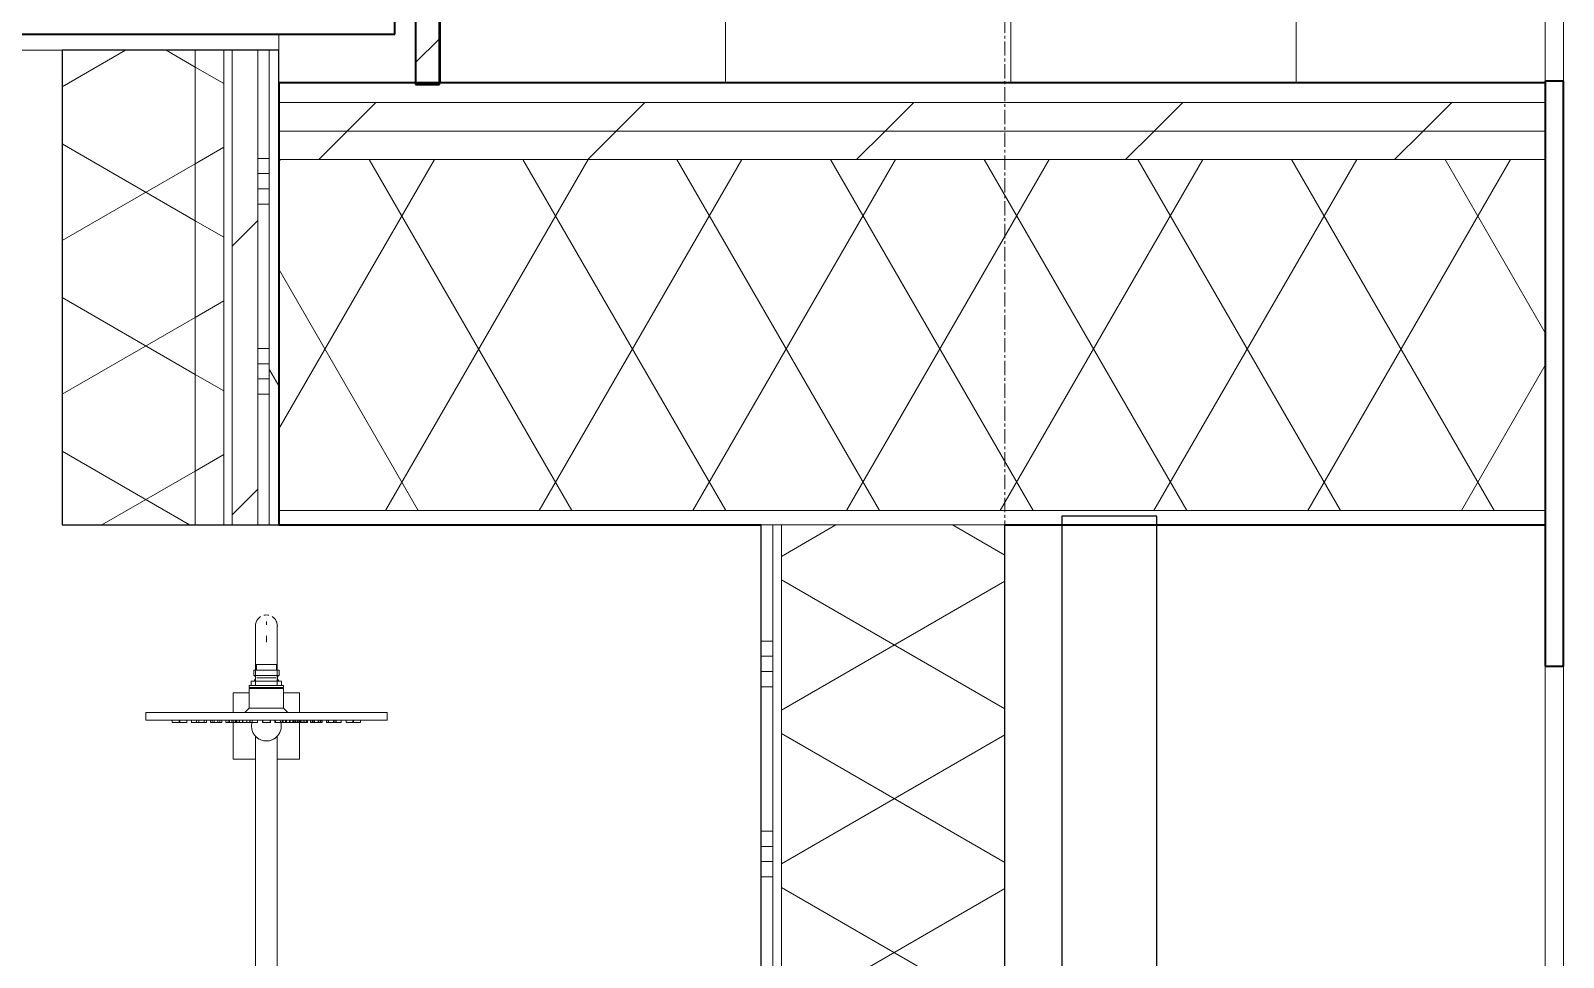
# Model space of a CAD drawing. Header units: millimetres. Extents: x -8546 to 211781, y -3000 to 31870.
# Drawn here: x 206341 to 207953, y 4870 to 5844 of the extents above; entities that cross this region are included whole.
import ezdxf

# ---------------------------------------------------------------- set-up
doc = ezdxf.new("R2010")
doc.units = ezdxf.units.MM
doc.linetypes.add('grid', pattern=[24, 15, -3, 3, -3])
for name, color, linetype, lineweight in [('A-ROOF', 132, 'Continuous', 9), ('A-ROOF-MCUT', 132, 'Continuous', 35), ('A-ROOF-OTLN', 132, 'Continuous', 9), ('A-ROOF-PATT', 132, 'Continuous', 35), ('A-WALL', 113, 'Continuous', 9), ('A-WALL-PATT', 111, 'Continuous', 25), ('I-WALL', 2, 'Continuous', 9), ('P-SANR-FIXT', 6, 'Continuous', 9), ('S-GRID', 1, 'Continuous', 9)]:
    doc.layers.add(name, color=color, linetype=linetype, lineweight=lineweight)
pattern_1 = [(45, (202236.33, 2150), (-141.4214, 141.4214), [])]
pattern_2 = [(150, (206601.66, 4461.91), (-70, -121.244), []), (210, (206601.66, 4461.91), (70, -121.244), [])]

# ---------------------------------------------------------------- blocks, each defined once
blk = doc.blocks.new('Plumbing_Fixtures-Grohe-Allure-Rainshower_Shower_System_Wall_Mounted-12-METRIC - Allure 27 469 000-445960-D-D')
at = {"layer": 'P-SANR-FIXT'}
for p, q in [((3717.2, 5219.6), (3717.2, 5222.8)), ((3717.2, 5201.3), (3717.2, 5208)), ((3705.7, 5177.8), (3717.2, 5177.8)), ((3705.7, 5176.7), (3705.7, 5155.7)), ((3706.8, 5177.8), (3706.8, 5171.8)), ((3717.2, 5177.8), (3728.7, 5177.8)), ((3727.7, 5171.8), (3727.7, 5177.8)), ((3728.7, 5155.7), (3728.7, 5176.7)), ((3701.2, 5160.2), (3701.2, 5156.2)), ((3717.2, 5160.2), (3701.2, 5160.2)), ((3703.9, 5171.3), (3703.9, 5166)), ((3717.2, 5166), (3703.9, 5166)), ((3705, 5160.2), (3704.3, 5160.2)), ((3717.2, 5171.8), (3706.8, 5171.8)), ((3717.2, 5163.7), (3707.3, 5163.7)), ((3717.2, 5163.7), (3712.7, 5163.7)), ((3727.7, 5171.8), (3717.2, 5171.8)), ((3730.5, 5166), (3717.2, 5166)), ((3727.2, 5163.7), (3717.2, 5163.7)), ((3733.2, 5160.2), (3717.2, 5160.2)), ((3730.2, 5160.2), (3729.5, 5160.2)), ((3730.5, 5166), (3730.5, 5171.3)), ((3733.2, 5156.2), (3733.2, 5160.2)), ((3699.2, 5148), (3682.2, 5148)), ((3682.2, 5148), (3682.2, 5127.2)), ((3699.2, 5155.7), (3699.2, 5153.7)), ((3717.2, 5155.7), (3699.2, 5155.7)), ((3717.2, 5153.7), (3699.2, 5153.7)), ((3699.2, 5152.6), (3699.2, 5131.8)), ((3717.2, 5152.6), (3699.2, 5152.6)), ((3703.6, 5153.7), (3701.2, 5153.7)), ((3735.2, 5155.7), (3717.2, 5155.7)), ((3735.2, 5153.7), (3717.2, 5153.7)), ((3735.2, 5152.6), (3717.2, 5152.6)), ((3724.1, 5155.7), (3721.8, 5155.7)), ((3733.2, 5153.7), (3730.9, 5153.7)), ((3735.2, 5153.7), (3735.2, 5155.7)), ((3735.2, 5131.8), (3735.2, 5152.6)), ((3752.2, 5148), (3735.2, 5148)), ((3752.2, 5127.2), (3752.2, 5148)), ((3590.4, 5127.2), (3590.4, 5119.2)), ((3593.4, 5127.2), (3841.1, 5127.2)), ((3699.2, 5131.8), (3694.6, 5127.2)), ((3717.2, 5131.8), (3699.2, 5131.8)), ((3735.2, 5131.8), (3717.2, 5131.8)), ((3739.8, 5127.2), (3735.2, 5131.8)), ((3844.1, 5119.2), (3844.1, 5127.2)), ((3841.1, 5119.2), (3593.4, 5119.2)), ((3618.2, 5119.2), (3618.2, 5116.6)), ((3618.2, 5116.6), (3626.2, 5116.6)), ((3618.2, 5116.6), (3626.2, 5116.6)), ((3625.4, 5119.2), (3625.4, 5116.6)), ((3625.4, 5119.2), (3625.4, 5116.6)), ((3625.4, 5116.6), (3633.4, 5116.6)), ((3625.4, 5116.6), (3633.4, 5116.6)), ((3625.4, 5116.6), (3633.4, 5116.6)), ((3625.4, 5116.6), (3633.4, 5116.6)), ((3626.2, 5116.6), (3626.2, 5119.2)), ((3633.4, 5116.6), (3633.4, 5119.2)), ((3633.4, 5116.6), (3633.4, 5119.2)), ((3638.3, 5119.2), (3638.3, 5116.6)), ((3638.3, 5116.6), (3646.3, 5116.6)), ((3638.3, 5116.6), (3646.3, 5116.6)), ((3643.8, 5119.2), (3643.8, 5116.6)), ((3643.8, 5116.6), (3651.8, 5116.6)), ((3643.8, 5116.6), (3651.8, 5116.6)), ((3643.9, 5119.2), (3643.9, 5116.6)), ((3643.9, 5116.6), (3651.9, 5116.6)), ((3643.9, 5116.6), (3651.9, 5116.6)), ((3646.1, 5119.2), (3646.1, 5116.6)), ((3646.1, 5119.2), (3646.1, 5116.6)), ((3646.1, 5116.6), (3654.1, 5116.6)), ((3646.1, 5116.6), (3654.1, 5116.6)), ((3646.1, 5116.6), (3654.1, 5116.6)), ((3646.1, 5116.6), (3654.1, 5116.6)), ((3646.3, 5116.6), (3646.3, 5119.2)), ((3651.8, 5116.6), (3651.8, 5119.2)), ((3651.9, 5116.6), (3651.9, 5119.2)), ((3654.1, 5116.6), (3654.1, 5119.2)), ((3654.1, 5116.6), (3654.1, 5119.2)), ((3658.3, 5119.2), (3658.3, 5116.6)), ((3658.3, 5116.6), (3666.3, 5116.6)), ((3658.3, 5116.6), (3666.3, 5116.6)), ((3660.1, 5119.2), (3660.1, 5116.6)), ((3660.1, 5116.6), (3668.1, 5116.6)), ((3660.1, 5116.6), (3668.1, 5116.6)), ((3660.2, 5119.2), (3660.2, 5116.6)), ((3660.2, 5116.6), (3668.2, 5116.6)), ((3660.2, 5116.6), (3668.2, 5116.6)), ((3662.3, 5119.2), (3662.3, 5116.6)), ((3662.3, 5116.6), (3670.3, 5116.6)), ((3662.3, 5116.6), (3670.3, 5116.6)), ((3662.4, 5119.2), (3662.4, 5116.6)), ((3662.4, 5116.6), (3670.4, 5116.6)), ((3662.4, 5116.6), (3670.4, 5116.6)), ((3666.3, 5116.6), (3666.3, 5119.2)), ((3668.1, 5116.6), (3668.1, 5119.2)), ((3668.2, 5116.6), (3668.2, 5119.2)), ((3670.3, 5116.6), (3670.3, 5119.2)), ((3670.4, 5116.6), (3670.4, 5119.2)), ((3674.4, 5119.2), (3674.4, 5116.6)), ((3674.4, 5119.2), (3674.4, 5116.6)), ((3674.4, 5116.6), (3682.4, 5116.6)), ((3674.4, 5116.6), (3682.4, 5116.6)), ((3674.4, 5116.6), (3682.4, 5116.6)), ((3674.4, 5116.6), (3682.4, 5116.6)), ((3676.9, 5119.2), (3676.9, 5116.6)), ((3676.9, 5116.6), (3684.9, 5116.6)), ((3676.9, 5116.6), (3684.9, 5116.6)), ((3677.1, 5119.2), (3677.1, 5116.6)), ((3677.1, 5116.6), (3685.1, 5116.6)), ((3677.1, 5116.6), (3685.1, 5116.6)), ((3678.3, 5119.2), (3678.3, 5116.6)), ((3678.3, 5116.6), (3686.3, 5116.6)), ((3678.3, 5116.6), (3686.3, 5116.6)), ((3680.8, 5119.2), (3680.8, 5116.6)), ((3680.8, 5116.6), (3688.8, 5116.6)), ((3680.8, 5116.6), (3688.8, 5116.6)), ((3680.9, 5119.2), (3680.9, 5116.6)), ((3680.9, 5116.6), (3688.9, 5116.6)), ((3680.9, 5116.6), (3688.9, 5116.6)), ((3682.2, 5119.2), (3682.2, 5078)), ((3682.4, 5116.6), (3682.4, 5119.2)), ((3682.4, 5116.6), (3682.4, 5119.2)), ((3684.5, 5119.2), (3684.5, 5116.6)), ((3684.5, 5119.2), (3684.5, 5116.6)), ((3684.5, 5116.6), (3692.5, 5116.6)), ((3684.5, 5116.6), (3692.5, 5116.6)), ((3684.5, 5116.6), (3692.5, 5116.6)), ((3684.5, 5116.6), (3692.5, 5116.6)), ((3684.9, 5116.6), (3684.9, 5119.2)), ((3685.1, 5116.6), (3685.1, 5119.2)), ((3686.3, 5116.6), (3686.3, 5119.2)), ((3688.5, 5119.2), (3688.5, 5116.6)), ((3688.5, 5116.6), (3696.5, 5116.6)), ((3688.5, 5116.6), (3696.5, 5116.6)), ((3688.6, 5119.2), (3688.6, 5116.6)), ((3688.6, 5116.6), (3696.6, 5116.6)), ((3688.6, 5116.6), (3696.6, 5116.6)), ((3688.8, 5116.6), (3688.8, 5119.2)), ((3688.9, 5116.6), (3688.9, 5119.2)), ((3692.2, 5119.2), (3692.2, 5116.6)), ((3692.2, 5116.6), (3700.2, 5116.6)), ((3692.2, 5116.6), (3700.2, 5116.6)), ((3692.3, 5119.2), (3692.3, 5116.6)), ((3692.3, 5116.6), (3700.3, 5116.6)), ((3692.3, 5116.6), (3700.3, 5116.6)), ((3692.5, 5116.6), (3692.5, 5119.2)), ((3692.5, 5116.6), (3692.5, 5119.2)), ((3696.5, 5116.6), (3696.5, 5119.2)), ((3696.6, 5116.6), (3696.6, 5119.2)), ((3699.8, 5119.2), (3699.8, 5116.6)), ((3699.8, 5116.6), (3707.8, 5116.6)), ((3699.8, 5116.6), (3707.8, 5116.6)), ((3700, 5119.2), (3700, 5116.6)), ((3700, 5116.6), (3708, 5116.6)), ((3700, 5116.6), (3708, 5116.6)), ((3700.2, 5116.6), (3700.2, 5119.2)), ((3700.3, 5116.6), (3700.3, 5119.2)), ((3707.8, 5116.6), (3707.8, 5119.2)), ((3708, 5116.6), (3708, 5119.2)), ((3713.1, 5119.2), (3713.1, 5116.6)), ((3713.1, 5116.6), (3721.1, 5116.6)), ((3713.1, 5116.6), (3721.1, 5116.6)), ((3713.2, 5119.2), (3713.2, 5116.6)), ((3713.2, 5116.6), (3721.2, 5116.6)), ((3713.2, 5116.6), (3721.2, 5116.6)), ((3713.3, 5119.2), (3713.3, 5116.6)), ((3713.3, 5119.2), (3713.3, 5116.6)), ((3713.3, 5116.6), (3721.3, 5116.6)), ((3713.3, 5116.6), (3721.3, 5116.6)), ((3713.3, 5116.6), (3721.3, 5116.6)), ((3713.3, 5116.6), (3721.3, 5116.6)), ((3713.4, 5119.2), (3713.4, 5116.6)), ((3713.4, 5119.2), (3713.4, 5116.6)), ((3713.4, 5119.2), (3713.4, 5116.6)), ((3713.4, 5119.2), (3713.4, 5116.6)), ((3713.4, 5116.6), (3721.4, 5116.6)), ((3713.4, 5116.6), (3721.4, 5116.6)), ((3713.4, 5116.6), (3721.4, 5116.6)), ((3713.4, 5116.6), (3721.4, 5116.6)), ((3713.4, 5116.6), (3721.4, 5116.6)), ((3713.4, 5116.6), (3721.4, 5116.6)), ((3713.4, 5116.6), (3721.4, 5116.6)), ((3713.4, 5116.6), (3721.4, 5116.6)), ((3721.1, 5116.6), (3721.1, 5119.2)), ((3721.2, 5116.6), (3721.2, 5119.2)), ((3721.3, 5116.6), (3721.3, 5119.2)), ((3721.3, 5116.6), (3721.3, 5119.2)), ((3721.4, 5116.6), (3721.4, 5119.2)), ((3721.4, 5116.6), (3721.4, 5119.2)), ((3721.4, 5116.6), (3721.4, 5119.2)), ((3721.4, 5116.6), (3721.4, 5119.2)), ((3726, 5119.2), (3726, 5116.6)), ((3726, 5116.6), (3734, 5116.6)), ((3726, 5116.6), (3734, 5116.6)), ((3726.7, 5119.2), (3726.7, 5116.6)), ((3726.7, 5116.6), (3734.7, 5116.6)), ((3726.7, 5116.6), (3734.7, 5116.6)), ((3733.8, 5119.2), (3733.8, 5116.6)), ((3733.8, 5116.6), (3741.8, 5116.6)), ((3733.8, 5116.6), (3741.8, 5116.6)), ((3734, 5116.6), (3734, 5119.2)), ((3734.3, 5119.2), (3734.3, 5116.6)), ((3734.3, 5116.6), (3742.3, 5116.6)), ((3734.3, 5116.6), (3742.3, 5116.6)), ((3734.7, 5116.6), (3734.7, 5119.2)), ((3737.3, 5119.2), (3737.3, 5116.6)), ((3737.3, 5116.6), (3745.3, 5116.6)), ((3737.3, 5116.6), (3745.3, 5116.6)), ((3738.3, 5119.2), (3738.3, 5116.6)), ((3738.3, 5116.6), (3746.3, 5116.6)), ((3738.3, 5116.6), (3746.3, 5116.6)), ((3741.6, 5119.2), (3741.6, 5116.6)), ((3741.6, 5116.6), (3749.6, 5116.6)), ((3741.6, 5116.6), (3749.6, 5116.6)), ((3741.8, 5116.6), (3741.8, 5119.2)), ((3741.9, 5119.2), (3741.9, 5116.6)), ((3741.9, 5116.6), (3749.9, 5116.6)), ((3741.9, 5116.6), (3749.9, 5116.6)), ((3742.3, 5116.6), (3742.3, 5119.2)), ((3745.2, 5119.2), (3745.2, 5116.6)), ((3745.2, 5116.6), (3753.2, 5116.6)), ((3745.2, 5116.6), (3753.2, 5116.6)), ((3745.3, 5116.6), (3745.3, 5119.2)), ((3745.7, 5119.2), (3745.7, 5116.6)), ((3745.7, 5116.6), (3753.7, 5116.6)), ((3745.7, 5116.6), (3753.7, 5116.6)), ((3746.3, 5116.6), (3746.3, 5119.2)), ((3747.9, 5119.2), (3747.9, 5116.6)), ((3747.9, 5116.6), (3755.9, 5116.6)), ((3747.9, 5116.6), (3755.9, 5116.6)), ((3749.6, 5119.2), (3749.6, 5116.6)), ((3749.6, 5119.2), (3749.6, 5116.6)), ((3749.6, 5116.6), (3749.6, 5119.2)), ((3749.6, 5116.6), (3757.6, 5116.6)), ((3749.6, 5116.6), (3757.6, 5116.6)), ((3749.6, 5116.6), (3757.6, 5116.6)), ((3749.6, 5116.6), (3757.6, 5116.6)), ((3749.9, 5116.6), (3749.9, 5119.2)), ((3751.5, 5119.2), (3751.5, 5116.6)), ((3751.5, 5116.6), (3759.5, 5116.6)), ((3751.5, 5116.6), (3759.5, 5116.6)), ((3752.2, 5078), (3752.2, 5119.2)), ((3752.3, 5119.2), (3752.3, 5116.6)), ((3752.3, 5116.6), (3760.3, 5116.6)), ((3752.3, 5116.6), (3760.3, 5116.6)), ((3753.2, 5116.6), (3753.2, 5119.2)), ((3753.7, 5116.6), (3753.7, 5119.2)), ((3755.9, 5116.6), (3755.9, 5119.2)), ((3757.6, 5116.6), (3757.6, 5119.2)), ((3757.6, 5116.6), (3757.6, 5119.2)), ((3759.5, 5116.6), (3759.5, 5119.2)), ((3760.3, 5116.6), (3760.3, 5119.2)), ((3763.7, 5119.2), (3763.7, 5116.6)), ((3763.7, 5116.6), (3771.7, 5116.6)), ((3763.7, 5116.6), (3771.7, 5116.6)), ((3764.1, 5119.2), (3764.1, 5116.6)), ((3764.1, 5116.6), (3772.1, 5116.6)), ((3764.1, 5116.6), (3772.1, 5116.6)), ((3765.8, 5119.2), (3765.8, 5116.6)), ((3765.8, 5116.6), (3773.8, 5116.6)), ((3765.8, 5116.6), (3773.8, 5116.6)), ((3766.4, 5119.2), (3766.4, 5116.6)), ((3766.4, 5116.6), (3774.4, 5116.6)), ((3766.4, 5116.6), (3774.4, 5116.6)), ((3767.9, 5119.2), (3767.9, 5116.6)), ((3767.9, 5116.6), (3775.9, 5116.6)), ((3767.9, 5116.6), (3775.9, 5116.6)), ((3771.7, 5116.6), (3771.7, 5119.2)), ((3772.1, 5116.6), (3772.1, 5119.2)), ((3773.8, 5116.6), (3773.8, 5119.2)), ((3774.4, 5116.6), (3774.4, 5119.2)), ((3775.9, 5116.6), (3775.9, 5119.2)), ((3780.4, 5119.2), (3780.4, 5116.6)), ((3780.4, 5119.2), (3780.4, 5116.6)), ((3780.4, 5116.6), (3788.4, 5116.6)), ((3780.4, 5116.6), (3788.4, 5116.6)), ((3780.4, 5116.6), (3788.4, 5116.6)), ((3780.4, 5116.6), (3788.4, 5116.6)), ((3782.2, 5119.2), (3782.2, 5116.6)), ((3782.2, 5116.6), (3790.2, 5116.6)), ((3782.2, 5116.6), (3790.2, 5116.6)), ((3782.6, 5119.2), (3782.6, 5116.6)), ((3782.6, 5116.6), (3790.6, 5116.6)), ((3782.6, 5116.6), (3790.6, 5116.6)), ((3787.9, 5119.2), (3787.9, 5116.6)), ((3787.9, 5116.6), (3795.9, 5116.6)), ((3787.9, 5116.6), (3795.9, 5116.6)), ((3788.4, 5116.6), (3788.4, 5119.2)), ((3788.4, 5116.6), (3788.4, 5119.2)), ((3790.2, 5116.6), (3790.2, 5119.2)), ((3790.6, 5116.6), (3790.6, 5119.2)), ((3795.9, 5116.6), (3795.9, 5119.2)), ((3801, 5119.2), (3801, 5116.6)), ((3801, 5119.2), (3801, 5116.6)), ((3801, 5116.6), (3809, 5116.6)), ((3801, 5116.6), (3809, 5116.6)), ((3801, 5116.6), (3809, 5116.6)), ((3801, 5116.6), (3809, 5116.6)), ((3808.2, 5119.2), (3808.2, 5116.6)), ((3808.2, 5116.6), (3816.2, 5116.6)), ((3808.2, 5116.6), (3816.2, 5116.6)), ((3809, 5116.6), (3809, 5119.2)), ((3809, 5116.6), (3809, 5119.2)), ((3816.2, 5116.6), (3816.2, 5119.2)), ((3705.7, 5102.3), (3705.7, 4586.3)), ((3728.7, 4586.3), (3728.7, 5102.3)), ((3682.2, 5078), (3706, 5078)), ((3728.5, 5078), (3752.2, 5078))]:
    blk.add_line(p, q, dxfattribs=at)
at = {"layer": 'P-SANR-FIXT', "flags": 128}
for points in [[(3705.7, 5218.3), (3705.7, 5218.3), (3705.7, 5218.2), (3705.7, 5218), (3705.7, 5217.8), (3705.7, 5217.5), (3705.7, 5217.1), (3705.7, 5216.7), (3705.7, 5216.2), (3705.7, 5215.7), (3705.7, 5215.1), (3705.7, 5214.4), (3705.7, 5213.7), (3705.7, 5212.9), (3705.7, 5212.1), (3705.7, 5211.2), (3705.7, 5210.3), (3705.7, 5209.3), (3705.7, 5208.2), (3705.7, 5207.2), (3705.7, 5206), (3705.7, 5204.8), (3705.7, 5203.6), (3705.7, 5202.3), (3705.7, 5201), (3705.7, 5199.7), (3705.7, 5198.3), (3705.7, 5196.9), (3705.7, 5195.4), (3705.7, 5194), (3705.7, 5192.5), (3705.7, 5191), (3705.7, 5189.4), (3705.7, 5187.9), (3705.7, 5186.3), (3705.7, 5184.7), (3705.7, 5183.1), (3705.7, 5181.5), (3705.7, 5179.9), (3705.7, 5178.2), (3705.7, 5177.8)], [(3705.7, 5212.6), (3705.7, 5213.4), (3705.7, 5214.2), (3705.7, 5214.9), (3705.7, 5215.5)], [(3728.7, 5177.8), (3728.7, 5179.4), (3728.7, 5181), (3728.7, 5182.6), (3728.7, 5184.3), (3728.7, 5185.8), (3728.7, 5187.4), (3728.7, 5189), (3728.7, 5190.5), (3728.7, 5192.1), (3728.7, 5193.6), (3728.7, 5195.1), (3728.7, 5196.5), (3728.7, 5197.9), (3728.7, 5199.3), (3728.7, 5200.7), (3728.7, 5202), (3728.7, 5203.3), (3728.7, 5204.5), (3728.7, 5205.7), (3728.7, 5206.9), (3728.7, 5208), (3728.7, 5209), (3728.7, 5210), (3728.7, 5211), (3728.7, 5211.9), (3728.7, 5212.7), (3728.7, 5213.5), (3728.7, 5214.3), (3728.7, 5214.9), (3728.7, 5215.5), (3728.7, 5216.1), (3728.7, 5216.6), (3728.7, 5217), (3728.7, 5217.4), (3728.7, 5217.7), (3728.7, 5218), (3728.7, 5218.1), (3728.7, 5218.2), (3728.7, 5218.3), (3728.7, 5218.3)], [(3728.7, 5215.1), (3728.7, 5214.4), (3728.7, 5213.7), (3728.7, 5212.9)], [(3728.7, 5208.1), (3728.7, 5207), (3728.7, 5205.8), (3728.7, 5204.6), (3728.7, 5203.4), (3728.7, 5202.1), (3728.7, 5200.7), (3728.7, 5199.4), (3728.7, 5197.9), (3728.7, 5196.5), (3728.7, 5195), (3728.7, 5193.5), (3728.7, 5192), (3728.7, 5190.4), (3728.7, 5188.8), (3728.7, 5187.2), (3728.7, 5185.6), (3728.7, 5184), (3728.7, 5182.3), (3728.7, 5180.7), (3728.7, 5179), (3728.7, 5177.4), (3728.7, 5176.7)], [(3705.7, 5176.7), (3705.7, 5178.4), (3705.7, 5180.1), (3705.7, 5181.7), (3705.7, 5183.4), (3705.7, 5185), (3705.7, 5186.6), (3705.7, 5188.2), (3705.7, 5189.8), (3705.7, 5191.4), (3705.7, 5192.9), (3705.7, 5194.5), (3705.7, 5195.9), (3705.7, 5197.4)], [(3703.9, 5171.3), (3703.9, 5171.3), (3703.9, 5171.3), (3703.9, 5171.4), (3703.9, 5171.4), (3704, 5171.4), (3704, 5171.4), (3704, 5171.4), (3704, 5171.5), (3704, 5171.5), (3704, 5171.5), (3704, 5171.5), (3704, 5171.5), (3704, 5171.5), (3704, 5171.6), (3704, 5171.6), (3704, 5171.6), (3704.1, 5171.6), (3704.1, 5171.6), (3704.1, 5171.6), (3704.1, 5171.7), (3704.1, 5171.7), (3704.1, 5171.7), (3704.1, 5171.7), (3704.2, 5171.7), (3704.2, 5171.7), (3704.2, 5171.7), (3704.2, 5171.7), (3704.2, 5171.8), (3704.2, 5171.8), (3704.3, 5171.8), (3704.3, 5171.8), (3704.3, 5171.8), (3704.3, 5171.8), (3704.3, 5171.8), (3704.4, 5171.8), (3704.4, 5171.8), (3704.4, 5171.8), (3704.4, 5171.8), (3704.4, 5171.8), (3704.4, 5171.8)], [(3705.7, 5163.7), (3705.7, 5163.8), (3705.7, 5163.9), (3705.7, 5163.9), (3705.7, 5164), (3705.7, 5164.1), (3705.7, 5164.2), (3705.7, 5164.3), (3705.7, 5164.3), (3705.7, 5164.4), (3705.7, 5164.5), (3705.7, 5164.6), (3705.6, 5164.7), (3705.6, 5164.7), (3705.6, 5164.8), (3705.6, 5164.9), (3705.5, 5165), (3705.5, 5165), (3705.4, 5165.1), (3705.4, 5165.2), (3705.3, 5165.2), (3705.3, 5165.3), (3705.2, 5165.3), (3705.2, 5165.4), (3705.1, 5165.5), (3705.1, 5165.5), (3705, 5165.6), (3705, 5165.6), (3704.9, 5165.7), (3704.8, 5165.7), (3704.8, 5165.8), (3704.7, 5165.8), (3704.6, 5165.8), (3704.5, 5165.9), (3704.5, 5165.9), (3704.4, 5165.9), (3704.3, 5165.9), (3704.2, 5166), (3704.2, 5166), (3704.1, 5166), (3704, 5166), (3703.9, 5166)], [(3704.3, 5160.2), (3704.6, 5160.7), (3704.8, 5161.2), (3705.1, 5161.7), (3705.4, 5162.2), (3705.4, 5162.3)], [(3717.2, 5171.8), (3716.7, 5171.8), (3716.2, 5171.8), (3715.7, 5171.8), (3715.2, 5171.8), (3714.7, 5171.8), (3714.2, 5171.8), (3713.7, 5171.8), (3713.2, 5171.8), (3712.7, 5171.8), (3712.3, 5171.8), (3711.8, 5171.8), (3711.3, 5171.8), (3710.9, 5171.8), (3710.4, 5171.8), (3710, 5171.8), (3709.6, 5171.8), (3709.2, 5171.8), (3708.8, 5171.8), (3708.4, 5171.8), (3708.1, 5171.8), (3707.7, 5171.8), (3707.4, 5171.8), (3707.1, 5171.8), (3706.8, 5171.8), (3706.5, 5171.8), (3706.2, 5171.8), (3706, 5171.8), (3705.7, 5171.8), (3705.5, 5171.8), (3705.3, 5171.8), (3705.1, 5171.8), (3705, 5171.8), (3704.8, 5171.8), (3704.7, 5171.8), (3704.6, 5171.8), (3704.6, 5171.8), (3704.5, 5171.8), (3704.5, 5171.8), (3704.4, 5171.8)], [(3704.4, 5171.8), (3704.5, 5171.8), (3704.5, 5171.8), (3704.5, 5171.8), (3704.6, 5171.8), (3704.7, 5171.8), (3704.8, 5171.8), (3704.9, 5171.8), (3705.1, 5171.8), (3705.3, 5171.8), (3705.5, 5171.8), (3705.7, 5171.8), (3705.9, 5171.8), (3706.1, 5171.8), (3706.4, 5171.8), (3706.7, 5171.8), (3707, 5171.8), (3707.3, 5171.8), (3707.6, 5171.8), (3708, 5171.8)], [(3705.4, 5162.3), (3705.5, 5162.4), (3705.5, 5162.5), (3705.5, 5162.5), (3705.6, 5162.6), (3705.6, 5162.7), (3705.6, 5162.7), (3705.7, 5162.8), (3705.7, 5162.9), (3705.7, 5163), (3705.7, 5163.1), (3705.7, 5163.1), (3705.7, 5163.2), (3705.7, 5163.3), (3705.7, 5163.4), (3705.7, 5163.5), (3705.7, 5163.5), (3705.7, 5163.6), (3705.7, 5163.7), (3705.7, 5163.7)], [(3730, 5171.8), (3730, 5171.8), (3730, 5171.8), (3730, 5171.8), (3729.9, 5171.8), (3729.8, 5171.8), (3729.7, 5171.8), (3729.5, 5171.8), (3729.4, 5171.8), (3729.2, 5171.8), (3729, 5171.8), (3728.8, 5171.8), (3728.6, 5171.8), (3728.4, 5171.8), (3728.1, 5171.8), (3727.8, 5171.8), (3727.5, 5171.8), (3727.2, 5171.8), (3726.9, 5171.8), (3726.5, 5171.8), (3726.2, 5171.8), (3725.8, 5171.8), (3725.4, 5171.8), (3725, 5171.8), (3724.6, 5171.8), (3724.2, 5171.8), (3723.7, 5171.8), (3723.3, 5171.8), (3722.8, 5171.8), (3722.4, 5171.8), (3721.9, 5171.8), (3721.4, 5171.8), (3720.9, 5171.8), (3720.4, 5171.8), (3719.9, 5171.8), (3719.4, 5171.8), (3718.9, 5171.8), (3718.4, 5171.8), (3717.9, 5171.8), (3717.4, 5171.8), (3717.2, 5171.8)], [(3726.4, 5171.8), (3726.8, 5171.8), (3727.1, 5171.8), (3727.4, 5171.8), (3727.7, 5171.8), (3728, 5171.8), (3728.3, 5171.8), (3728.5, 5171.8), (3728.8, 5171.8), (3729, 5171.8), (3729.2, 5171.8), (3729.3, 5171.8), (3729.5, 5171.8), (3729.6, 5171.8), (3729.8, 5171.8), (3729.9, 5171.8), (3729.9, 5171.8), (3730, 5171.8), (3730, 5171.8), (3730, 5171.8)], [(3730.5, 5166), (3730.5, 5166), (3730.4, 5166), (3730.3, 5166), (3730.2, 5166), (3730.2, 5165.9), (3730.1, 5165.9), (3730, 5165.9), (3729.9, 5165.9), (3729.9, 5165.8), (3729.8, 5165.8), (3729.7, 5165.7), (3729.6, 5165.7), (3729.6, 5165.7), (3729.5, 5165.6), (3729.5, 5165.6), (3729.4, 5165.5), (3729.3, 5165.5), (3729.3, 5165.4), (3729.2, 5165.3), (3729.2, 5165.3), (3729.1, 5165.2), (3729.1, 5165.1), (3729, 5165.1), (3729, 5165), (3729, 5164.9), (3728.9, 5164.9), (3728.9, 5164.8), (3728.9, 5164.7), (3728.8, 5164.6), (3728.8, 5164.6), (3728.8, 5164.5), (3728.8, 5164.4), (3728.8, 5164.3), (3728.8, 5164.3), (3728.7, 5164.2), (3728.7, 5164.1), (3728.7, 5164), (3728.7, 5163.9), (3728.8, 5163.9), (3728.8, 5163.8), (3728.8, 5163.7)], [(3728.8, 5163.7), (3728.8, 5163.6), (3728.7, 5163.6), (3728.7, 5163.5), (3728.7, 5163.4), (3728.7, 5163.3), (3728.7, 5163.2), (3728.8, 5163.2), (3728.8, 5163.1), (3728.8, 5163), (3728.8, 5162.9), (3728.8, 5162.8), (3728.8, 5162.8), (3728.9, 5162.7), (3728.9, 5162.6), (3728.9, 5162.5), (3729, 5162.5), (3729, 5162.4), (3729, 5162.3), (3729.1, 5162.3)], [(3729.1, 5162.3), (3729.3, 5161.8), (3729.6, 5161.3), (3729.9, 5160.8), (3730.1, 5160.3), (3730.2, 5160.2)], [(3730, 5171.8), (3730.1, 5171.8), (3730.1, 5171.8), (3730.1, 5171.8), (3730.1, 5171.8), (3730.1, 5171.8), (3730.2, 5171.8), (3730.2, 5171.8), (3730.2, 5171.8), (3730.2, 5171.8), (3730.2, 5171.8), (3730.3, 5171.8), (3730.3, 5171.7), (3730.3, 5171.7), (3730.3, 5171.7), (3730.3, 5171.7), (3730.3, 5171.7), (3730.4, 5171.7), (3730.4, 5171.7), (3730.4, 5171.7), (3730.4, 5171.6), (3730.4, 5171.6), (3730.4, 5171.6), (3730.4, 5171.6), (3730.5, 5171.6), (3730.5, 5171.6), (3730.5, 5171.6), (3730.5, 5171.5), (3730.5, 5171.5), (3730.5, 5171.5), (3730.5, 5171.5), (3730.5, 5171.5), (3730.5, 5171.4), (3730.5, 5171.4), (3730.5, 5171.4), (3730.5, 5171.4), (3730.5, 5171.4), (3730.5, 5171.3), (3730.5, 5171.3), (3730.5, 5171.3), (3730.5, 5171.3)], [(3701.2, 5153.7), (3701.1, 5153.7), (3700.9, 5153.7), (3700.8, 5153.6), (3700.7, 5153.6), (3700.7, 5153.5), (3700.6, 5153.4), (3700.5, 5153.4), (3700.5, 5153.3), (3700.5, 5153.2), (3700.5, 5153.2), (3700.5, 5153.1), (3700.5, 5153), (3700.6, 5152.9), (3700.6, 5152.8), (3700.8, 5152.7), (3700.9, 5152.7), (3701, 5152.6), (3701.2, 5152.6)], [(3700.7, 5155.7), (3700.8, 5155.7), (3700.8, 5155.7), (3700.8, 5155.7), (3700.8, 5155.7), (3700.8, 5155.7), (3700.9, 5155.7), (3700.9, 5155.7), (3700.9, 5155.7), (3700.9, 5155.7), (3700.9, 5155.7), (3701, 5155.7), (3701, 5155.8), (3701, 5155.8), (3701, 5155.8), (3701, 5155.8), (3701, 5155.8), (3701.1, 5155.8), (3701.1, 5155.8), (3701.1, 5155.8), (3701.1, 5155.9), (3701.1, 5155.9), (3701.1, 5155.9), (3701.1, 5155.9), (3701.2, 5155.9), (3701.2, 5155.9), (3701.2, 5155.9), (3701.2, 5156), (3701.2, 5156), (3701.2, 5156), (3701.2, 5156), (3701.2, 5156), (3701.2, 5156.1), (3701.2, 5156.1), (3701.2, 5156.1), (3701.2, 5156.1), (3701.2, 5156.1), (3701.2, 5156.2), (3701.2, 5156.2), (3701.2, 5156.2), (3701.2, 5156.2)], [(3733.2, 5156.2), (3733.2, 5156.2), (3733.2, 5156.2), (3733.2, 5156.1), (3733.2, 5156.1), (3733.3, 5156.1), (3733.3, 5156.1), (3733.3, 5156.1), (3733.3, 5156), (3733.3, 5156), (3733.3, 5156), (3733.3, 5156), (3733.3, 5156), (3733.3, 5156), (3733.3, 5155.9), (3733.3, 5155.9), (3733.3, 5155.9), (3733.4, 5155.9), (3733.4, 5155.9), (3733.4, 5155.9), (3733.4, 5155.8), (3733.4, 5155.8), (3733.4, 5155.8), (3733.4, 5155.8), (3733.5, 5155.8), (3733.5, 5155.8), (3733.5, 5155.8), (3733.5, 5155.8), (3733.5, 5155.7), (3733.5, 5155.7), (3733.6, 5155.7), (3733.6, 5155.7), (3733.6, 5155.7), (3733.6, 5155.7), (3733.6, 5155.7), (3733.7, 5155.7), (3733.7, 5155.7), (3733.7, 5155.7), (3733.7, 5155.7), (3733.7, 5155.7), (3733.7, 5155.7)], [(3733.3, 5153.7), (3733.4, 5153.7), (3733.5, 5153.7), (3733.7, 5153.6), (3733.7, 5153.6), (3733.8, 5153.5), (3733.9, 5153.4), (3733.9, 5153.4), (3734, 5153.3), (3734, 5153.2), (3734, 5153.2), (3734, 5153.1), (3733.9, 5153), (3733.9, 5152.9), (3733.9, 5152.8), (3733.7, 5152.7), (3733.6, 5152.7), (3733.4, 5152.6), (3733.3, 5152.6)], [(3593.4, 5127.2), (3592.7, 5127.2), (3592.1, 5127.2), (3591.5, 5127.2), (3591, 5127.2), (3590.7, 5127.2), (3590.5, 5127.2), (3590.4, 5127.2)], [(3590.4, 5127.2), (3590.5, 5127.2), (3590.7, 5127.2), (3591, 5127.2), (3591.5, 5127.2), (3592.1, 5127.2), (3592.7, 5127.2), (3593.4, 5127.2)], [(3844.1, 5127.2), (3844, 5127.2), (3843.8, 5127.2), (3843.4, 5127.2), (3843, 5127.2), (3842.4, 5127.2), (3841.8, 5127.2), (3841.1, 5127.2)], [(3841.1, 5127.2), (3841.8, 5127.2), (3842.4, 5127.2), (3843, 5127.2), (3843.4, 5127.2), (3843.8, 5127.2), (3844, 5127.2), (3844.1, 5127.2)], [(3593.4, 5119.2), (3592.7, 5119.2), (3592.1, 5119.2), (3591.5, 5119.2), (3591, 5119.2), (3590.7, 5119.2), (3590.5, 5119.2), (3590.4, 5119.2)], [(3590.4, 5119.2), (3590.5, 5119.2), (3590.7, 5119.2), (3591, 5119.2), (3591.5, 5119.2), (3592.1, 5119.2), (3592.7, 5119.2), (3593.4, 5119.2)], [(3844.1, 5119.2), (3844, 5119.2), (3843.8, 5119.2), (3843.4, 5119.2), (3843, 5119.2), (3842.4, 5119.2), (3841.8, 5119.2), (3841.1, 5119.2)], [(3841.1, 5119.2), (3841.8, 5119.2), (3842.4, 5119.2), (3843, 5119.2), (3843.4, 5119.2), (3843.8, 5119.2), (3844, 5119.2), (3844.1, 5119.2)]]:
    blk.add_lwpolyline(points, dxfattribs=at)
at = {"layer": 'P-SANR-FIXT'}
for start, end in [(154.7881, 270), (270, 25.2119)]:
    blk.add_arc((3717.2, 5113), 15.7, start, end, dxfattribs=at)
for points, knots in [([(3705.9, 5216.3), (3705.7, 5217.6), (3705.7, 5220.3), (3707.1, 5224.2), (3709.2, 5226.7), (3710.7, 5227.8), (3711.2, 5228.1)], [-0.5555556, -0.5555556, -0.5555556, -0.5555556, -0.4444444, -0.3333333, -0.2222222, -0.1770891, -0.1770891, -0.1770891, -0.1770891]), ([(3723.3, 5228.1), (3723.8, 5227.8), (3725.3, 5226.7), (3727.4, 5224.2), (3728.8, 5220.3), (3728.8, 5217.6), (3728.6, 5216.3)], [-0.8229797, -0.8229797, -0.8229797, -0.8229797, -0.7777778, -0.6666667, -0.5555556, -0.4444444, -0.4444444, -0.4444444, -0.4444444]), ([(3705.9, 5102.1), (3705.9, 5102.2), (3705.9, 5102.2), (3705.8, 5102.3), (3705.8, 5102.3), (3705.8, 5102.3), (3705.9, 5102.2), (3705.9, 5102.1), (3706.1, 5101.9), (3706.5, 5101.6), (3706.8, 5101.3), (3707.1, 5101), (3707.4, 5100.8), (3707.8, 5100.5), (3708.6, 5099.9), (3709.7, 5099.2), (3711.3, 5098.4), (3713.2, 5097.8), (3715.1, 5097.4), (3716.5, 5097.3), (3717.2, 5097.3)], [0.4444444, 0.4444444, 0.4444444, 0.4444444, 0.4583333, 0.4722222, 0.5, 0.5277778, 0.5416667, 0.5555556, 0.5833333, 0.6111111, 0.6388889, 0.6527778, 0.6666667, 0.6944444, 0.7222222, 0.7777778, 0.8333333, 0.8888889, 0.9444444, 1, 1, 1, 1]), ([(3717.2, 5097.3), (3718, 5097.3), (3719.4, 5097.4), (3721.3, 5097.8), (3723.2, 5098.4), (3724.7, 5099.2), (3725.9, 5099.9), (3726.7, 5100.5), (3727.1, 5100.8), (3727.4, 5101), (3727.7, 5101.3), (3728, 5101.6), (3728.4, 5101.9), (3728.5, 5102.1), (3728.6, 5102.2), (3728.7, 5102.3), (3728.7, 5102.3), (3728.7, 5102.3), (3728.6, 5102.2), (3728.6, 5102.2), (3728.6, 5102.1)], [0, 0, 0, 0, 0.0555556, 0.1111111, 0.1666667, 0.2222222, 0.2777778, 0.3055556, 0.3333333, 0.3472222, 0.3611111, 0.3888889, 0.4166667, 0.4444444, 0.4583333, 0.4722222, 0.5, 0.5277778, 0.5416667, 0.5555556, 0.5555556, 0.5555556, 0.5555556])]:
    blk.add_open_spline(points, degree=3, knots=knots, dxfattribs=at)
for points in [[(3714.6, 5229.5), (3715.4, 5229.7), (3716.3, 5229.8), (3717.2, 5229.8)], [(3717.2, 5229.8), (3718.1, 5229.8), (3719.1, 5229.7), (3719.9, 5229.5)]]:
    blk.add_open_spline(points, degree=3, dxfattribs=at)

msp = doc.modelspace()

# ---------------------------------------------------------------- hatches: boundary and pattern name
at = {"layer": 'A-ROOF-PATT', "lineweight": 9}
h = msp.add_hatch(dxfattribs=at)
h.set_pattern_fill('FP_246', color=256, style=0, pattern_type=2)
h.set_pattern_definition([(90, (202871.42, 3723.72), (-300, 2e-14), [])])
h.paths.add_polyline_path([(198452.2, 6087.8), (198452.2, 6056.8), (198460.7, 6059.1), (198461.1, 6057.6), (198450.7, 6054.8), (198450.8, 6098.8), (198452, 6089.3)])
h.paths.add_polyline_path([(200435.2, 6089.3), (200434.7, 6098.8), (200421.7, 6098.8), (200421.7, 6100.3), (200436.7, 6100.3), (200436.4, 6098.7)])
h.paths.add_polyline_path([(204766.1, 6087.8), (204766.1, 6056.8), (204774.7, 6059.1), (204775.1, 6057.6), (204764.6, 6054.8), (204764.8, 6098.6), (204765.9, 6089.3)])
h.paths.add_polyline_path([(206781.1, 6089.3), (206780.6, 6098.8), (206767.6, 6098.8), (206767.6, 6100.3), (206782.6, 6100.3), (206782.4, 6098.8)])
h.paths.add_polyline_path([(207933.6, 5789.4), (207933.6, 8569.4), (198263.1, 8569.4), (198262.2, 8378.3), (198257.2, 8361.9), (198244.4, 8348.3), (198228.6, 8342.1), (198225, 8341.2), (198208.3, 8342.2), (198190, 8351.1), (198178.6, 8365.1), (198174.2, 8382), (198174.2, 8569.4), (197283.8, 8569.4), (197283.8, 5789.4), (198462.7, 5789.4), (198461.7, 6083.8), (198460.2, 6083.8), (198460.2, 6087.8), (198452.2, 6087.8), (198452.2, 6089.3), (198514.2, 6089.3), (198514.2, 6087.8), (198531.7, 6087.8), (198531.7, 5998.8), (198593.7, 5998.8), (198615.7, 6020.8), (198615.7, 6072.5), (198667.3, 6072.5), (198683.7, 6088.8), (200203.7, 6088.8), (200220, 6072.5), (200271.7, 6072.5), (200272.4, 6020), (200293.7, 5998.8), (200355.7, 5998.8), (200355.7, 6087.8), (200373.2, 6087.8), (200373.2, 6089.3), (200435.2, 6089.3), (200435.2, 6087.8), (200427.2, 6087.7), (200426.2, 6083.8), (200425.7, 6083.8), (200424.7, 5789.4), (201547.4, 5789.4), (202608.6, 7197.8), (203669.9, 5789.4), (204776.6, 5789.4), (204775.6, 6083.8), (204774.1, 6083.8), (204774.1, 6087.8), (204766.1, 6087.8), (204766.1, 6089.3), (204828.1, 6089.3), (204828.1, 6087.8), (204861.6, 6087.8), (204861.6, 5998.8), (204923.7, 5998.8), (204945.7, 6020.8), (204945.7, 6072.5), (204997.3, 6072.5), (205013.7, 6088.8), (206533.7, 6088.8), (206550, 6072.5), (206601.7, 6072.5), (206602.4, 6020), (206623.7, 5998.8), (206685.6, 5998.8), (206685.6, 6087.8), (206719.1, 6087.8), (206719.1, 6089.3), (206781.1, 6089.3), (206781.1, 6087.8), (206773.1, 6087.8), (206772.2, 6083.8), (206771.6, 6083.8), (206770.6, 5789.4), (207143.8, 5789.4)])
h.paths.add_polyline_path([(206745.6, 5789.4), (206745.6, 6087.8), (206723.6, 6087.8), (206723.6, 5840.8), (206601.7, 5840.8), (206601.7, 5789.4), (206712.2, 5789.4)])
h.paths.add_polyline_path([(204823.6, 5789.4), (204945.7, 5789.4), (204945.7, 5840.8), (204823.6, 5840.8), (204823.6, 6087.8), (204801.6, 6087.8), (204801.6, 5789.4)])
h.paths.add_polyline_path([(201973.1, 5789.4), (201999.3, 5789.4), (202608.7, 6580.6), (203218, 5789.4), (203244.2, 5789.4), (202608.6, 6632.8), (202146.9, 6020)])
h.paths.add_polyline_path([(200393.7, 5789.4), (200415.7, 5789.4), (200415.7, 6087.8), (200393.7, 6087.8), (200393.7, 5840.8), (200271.7, 5840.8), (200271.7, 5789.4)])
h.paths.add_polyline_path([(198471.7, 5789.4), (198615.7, 5789.4), (198615.7, 5840.8), (198493.7, 5840.8), (198493.7, 6087.8), (198471.7, 6087.8), (198471.7, 5835.2)])
h.paths.add_polyline_path([(200436.7, 6054.8), (200426.2, 6057.6), (200426.6, 6059.1), (200435.2, 6057.6), (200435.3, 6089.3), (200436.7, 6098.8), (200436.7, 6057.6)])
h.paths.add_polyline_path([(206782.6, 6054.8), (206772.2, 6057.6), (206772.6, 6059.1), (206781.1, 6057.6), (206781.3, 6089.3), (206782.6, 6098.8), (206782.6, 6057.6)])
h.paths.add_polyline_path([(204766.1, 6089.3), (204764.6, 6100.3), (204779.6, 6100.3), (204779.6, 6098.8), (204766.1, 6098.8)])
h.paths.add_polyline_path([(198452.2, 6089.3), (198450.7, 6100.3), (198465.7, 6100.3), (198465.7, 6098.8), (198452.2, 6098.8)])
h = msp.add_hatch(dxfattribs=at)
h.set_pattern_fill('FP_244', color=256, style=0, pattern_type=2)
h.set_pattern_definition(pattern_1)
h.paths.add_polyline_path([(206770.6, 5787.8), (206770.6, 6087.8), (206745.6, 6087.8), (206745.6, 5787.8)])
h = msp.add_hatch(dxfattribs=at)
h.set_pattern_fill('FP_244', color=256, style=0, pattern_type=2)
h.set_pattern_definition(pattern_1)
h.paths.add_polyline_path([(207933.6, 5738.8), (207933.6, 5768.9), (206601.7, 5768.9), (206601.7, 5738.8), (207143.8, 5738.8)])
h.paths.add_polyline_path([(204945.7, 5738.8), (204945.7, 5768.9), (203225.3, 5768.9), (203236.1, 5738.8), (204554.1, 5738.8)])
h.paths.add_polyline_path([(201424.8, 5738.8), (201981.2, 5738.8), (201992, 5768.9), (200271.7, 5768.9), (200271.7, 5738.8), (201316.9, 5738.8)])
h.paths.add_polyline_path([(197283.8, 5738.8), (198615.7, 5738.8), (198615.7, 5768.9), (197283.8, 5768.9)])
h = msp.add_hatch(dxfattribs=at)
h.set_pattern_fill('FP_244', color=256, style=0, pattern_type=2)
h.set_pattern_definition(pattern_1)
h.paths.add_polyline_path([(207933.6, 5708.8), (207933.6, 5738.8), (206601.7, 5738.8), (206601.7, 5708.8), (207143.8, 5708.8)])
h.paths.add_polyline_path([(204554.1, 5708.8), (204945.7, 5708.8), (204945.7, 5738.8), (203236.1, 5738.8), (203246.9, 5708.8), (203690.8, 5708.8)])
h.paths.add_polyline_path([(201316.9, 5708.8), (201970.4, 5708.8), (201981.2, 5738.8), (200271.7, 5738.8), (200271.7, 5708.8), (201101.1, 5708.8)])
h.paths.add_polyline_path([(198511.4, 5708.8), (198615.7, 5708.8), (198615.7, 5738.8), (197283.8, 5738.8), (197283.8, 5708.8), (197648.2, 5708.8)])
h = msp.add_hatch(dxfattribs=at)
h.set_pattern_fill('FP_245', color=256, angle=-210, style=0, pattern_type=2)
h.set_pattern_definition([(240, (202608.67, 5789.44), (121.2436, -70), []), (300, (202608.67, 5789.44), (121.2436, 70), [])])
h.paths.add_polyline_path([(207933.6, 5339.6), (207933.6, 5708.8), (206601.7, 5708.8), (206601.7, 5339.6), (207143.8, 5339.6)])
h.paths.add_polyline_path([(204945.7, 5339.6), (204945.7, 5708.8), (203246.9, 5708.8), (203379.1, 5339.6), (204769.9, 5339.6)])
h.paths.add_polyline_path([(200561.6, 5339.6), (201838.2, 5339.6), (201970.4, 5708.8), (200271.7, 5708.8), (200271.7, 5339.6), (200453.7, 5339.6)])
h.paths.add_polyline_path([(198615.7, 5339.6), (198615.7, 5708.8), (197283.8, 5708.8), (197283.8, 5339.6), (198511.4, 5339.6)])
at = {"layer": 'A-WALL-PATT', "lineweight": 9}
h = msp.add_hatch(dxfattribs=at)
h.set_pattern_fill('FP_264', color=256, angle=150, style=0, pattern_type=2)
h.set_pattern_definition(pattern_2)
h.paths.add_polyline_path([(206373.7, 5324.5), (206513.7, 5324.5), (206513.7, 5823.8), (206373.7, 5823.8), (206373.7, 5770)])
h = msp.add_hatch(dxfattribs=at)
h.set_pattern_fill('FP_264', color=256, angle=150, style=0, pattern_type=2)
h.set_pattern_definition(pattern_2)
h.paths.add_polyline_path([(206543.7, 5324.5), (206543.7, 5823.8), (206513.7, 5823.8), (206513.7, 5324.5)])
h = msp.add_hatch(dxfattribs=at)
h.set_pattern_fill('FP_244', color=256, style=0, pattern_type=2)
h.set_pattern_definition(pattern_1)
h.paths.add_polyline_path([(206579.7, 5324.5), (206579.7, 5823.8), (206552.7, 5823.8), (206552.7, 5324.5)])
h = msp.add_hatch(dxfattribs=at)
h.set_pattern_fill('FP_265', color=256, angle=180, style=0, pattern_type=2)
h.set_pattern_definition([(180, (206601.66, 4461.91), (-4e-13, -200), []), (180, (206601.66, 4477.91), (-4e-13, -200), []), (180, (206601.66, 4493.91), (-4e-13, -200), []), (180, (206601.66, 4509.91), (-4e-13, -200), [])])
h.paths.add_polyline_path([(206591.7, 5324.5), (206591.7, 5823.8), (206579.7, 5823.8), (206579.7, 5324.5)])
h = msp.add_hatch(dxfattribs=at)
h.set_pattern_fill('FP_256', color=256, style=0, pattern_type=2)
h.set_pattern_definition([(0, (202236.33, 2150), (406.4, 101.6), [33.528, -271.272, 33.528, -271.272, -1625.6]), (0, (202236.33, 2150), (406.4, 101.6), [-609.6, 33.528, -576.072, 33.528, -271.272, -711.2]), (0, (202236.33, 2150), (406.4, 101.6), [-1524, 33.528, -169.672, 33.528, -474.472]), (120, (202388.73, 2200.8), (-291.1882, 301.1527), [33.528, -271.272, 33.528, -271.272, -1625.6]), (120, (202388.73, 2200.8), (-291.1882, 301.1527), [-609.6, 33.528, -576.072, 33.528, -271.272, -711.2]), (120, (202388.73, 2200.8), (-291.1882, 301.1527), [-1524, 33.528, -169.672, 33.528, -474.472]), (240, (202439.53, 2404), (-115.2118, -402.7527), [33.528, -271.272, 33.528, -271.272, -1625.6]), (240, (202439.53, 2404), (-115.2118, -402.7527), [-609.6, 33.528, -576.072, 33.528, -271.272, -711.2]), (240, (202439.53, 2404), (-115.2118, -402.7527), [-1524, 33.528, -169.672, 33.528, -474.472])])
h.paths.add_polyline_path([(206601.7, 5324.5), (206601.7, 5823.8), (206591.7, 5823.8), (206591.7, 5324.5)])
h = msp.add_hatch(dxfattribs=at)
h.set_pattern_fill('FP_225', color=256, angle=-180, style=0, pattern_type=2)
h.set_pattern_definition([(0, (207108.66, 5602.26), (0, 200), []), (0, (207108.66, 5586.26), (0, 200), []), (0, (207108.66, 5570.26), (0, 200), []), (0, (207108.66, 5554.26), (0, 200), [])])
h.paths.add_polyline_path([(207108.7, 3100), (207121.2, 3100), (207121.2, 5324.5), (207108.7, 5324.5), (207108.7, 3269.2)])
h = msp.add_hatch(dxfattribs=at)
h.set_pattern_fill('FP_224', color=256, angle=-210, style=0, pattern_type=2)
h.set_pattern_definition([(330, (207108.66, 5602.26), (70, 121.2436), []), (30, (207108.66, 5602.26), (-70, 121.2436), [])])
h.paths.add_polyline_path([(207359.6, 3100), (207365.2, 3100), (207365.2, 5324.5), (207130.2, 5324.5), (207130.2, 3100), (207251.7, 3100)])

# ---------------------------------------------------------------- linework, layer by layer
at = {"layer": 'A-ROOF', "lineweight": 35}
for p, q in [((206723.6, 5840.8), (206723.6, 5998.8)), ((204823.6, 5840.8), (206723.6, 5840.8)), ((207933.6, 5789.4), (206601.7, 5789.4)), ((206601.7, 5789.4), (206601.7, 5324.5)), ((206601.7, 5324.5), (207108.7, 5324.5)), ((207365.2, 5324.5), (207933.6, 5324.5))]:
    msp.add_line(p, q, dxfattribs=at)
at = {"layer": 'A-ROOF'}
for p, q in [((206601.7, 5840.8), (206601.7, 5823.8)), ((206373.7, 5823.8), (205173.7, 5823.8)), ((206601.7, 5768.9), (207933.6, 5768.9)), ((206601.7, 5738.8), (207933.6, 5738.8)), ((206601.7, 5708.8), (207933.6, 5708.8)), ((206601.7, 5339.6), (207933.6, 5339.6))]:
    msp.add_line(p, q, dxfattribs=at)
at = {"layer": 'A-ROOF-MCUT'}
for p, q in [((206745.6, 6087.8), (206745.6, 5787.8)), ((206770.6, 5787.8), (206770.6, 6087.8)), ((206745.6, 5787.8), (206770.6, 5787.8)), ((207952.6, 5791.2), (207933.6, 5791.2)), ((207933.6, 5791.2), (207933.6, 5175.9)), ((207952.6, 5175.9), (207952.6, 5791.2)), ((207933.6, 5175.9), (207952.6, 5175.9))]:
    msp.add_line(p, q, dxfattribs=at)
at = {"layer": 'A-ROOF-OTLN'}
for p, q in [((207933.6, 8571.2), (207933.6, 5791.2)), ((207952.6, 5791.2), (207952.6, 8571.2)), ((207933.6, 3462.1), (207933.6, 5175.9)), ((207952.6, 3466.1), (207952.6, 5175.9))]:
    msp.add_line(p, q, dxfattribs=at)
at = {"layer": 'A-WALL'}
for p, q in [((206513.7, 5823.8), (206513.7, 5324.5)), ((206543.7, 5823.8), (206543.7, 5324.5)), ((206552.7, 5823.8), (206552.7, 5324.5)), ((206579.7, 5823.8), (206579.7, 5324.5)), ((206591.7, 5823.8), (206591.7, 5324.5)), ((207365.2, 5324.5), (207108.7, 5324.5)), ((207121.2, 0), (207121.2, 5324.5)), ((207130.2, 0), (207130.2, 5324.5))]:
    msp.add_line(p, q, dxfattribs=at)
at = {"layer": 'A-WALL', "lineweight": 25}
for p, q in [((207425.2, 5333.8), (207425.2, 600)), ((207525.2, 5333.8), (207425.2, 5333.8)), ((207525.2, 4567.2), (207525.2, 5333.8))]:
    msp.add_line(p, q, dxfattribs=at)
at = {"layer": 'I-WALL', "lineweight": 25}
for p, q in [((206601.7, 5823.8), (206373.7, 5823.8)), ((206373.7, 5823.8), (206373.7, 5324.5)), ((206601.7, 5324.5), (206601.7, 5823.8)), ((206373.7, 5324.5), (206601.7, 5324.5)), ((207108.7, 5324.5), (207108.7, 80)), ((207365.2, 0), (207365.2, 5324.5))]:
    msp.add_line(p, q, dxfattribs=at)
at = {"layer": 'S-GRID', "linetype": 'grid'}
msp.add_line((207365.2, -1885.9), (207365.2, 10087.6), dxfattribs=at)

# ---------------------------------------------------------------- block references
at = {"layer": 'P-SANR-FIXT'}
msp.add_blockref('Plumbing_Fixtures-Grohe-Allure-Rainshower_Shower_System_Wall_Mounted-12-METRIC - Allure 27 469 000-445960-D-D', (202871.4, 0), dxfattribs=at)

doc.saveas('drawing.dxf')
